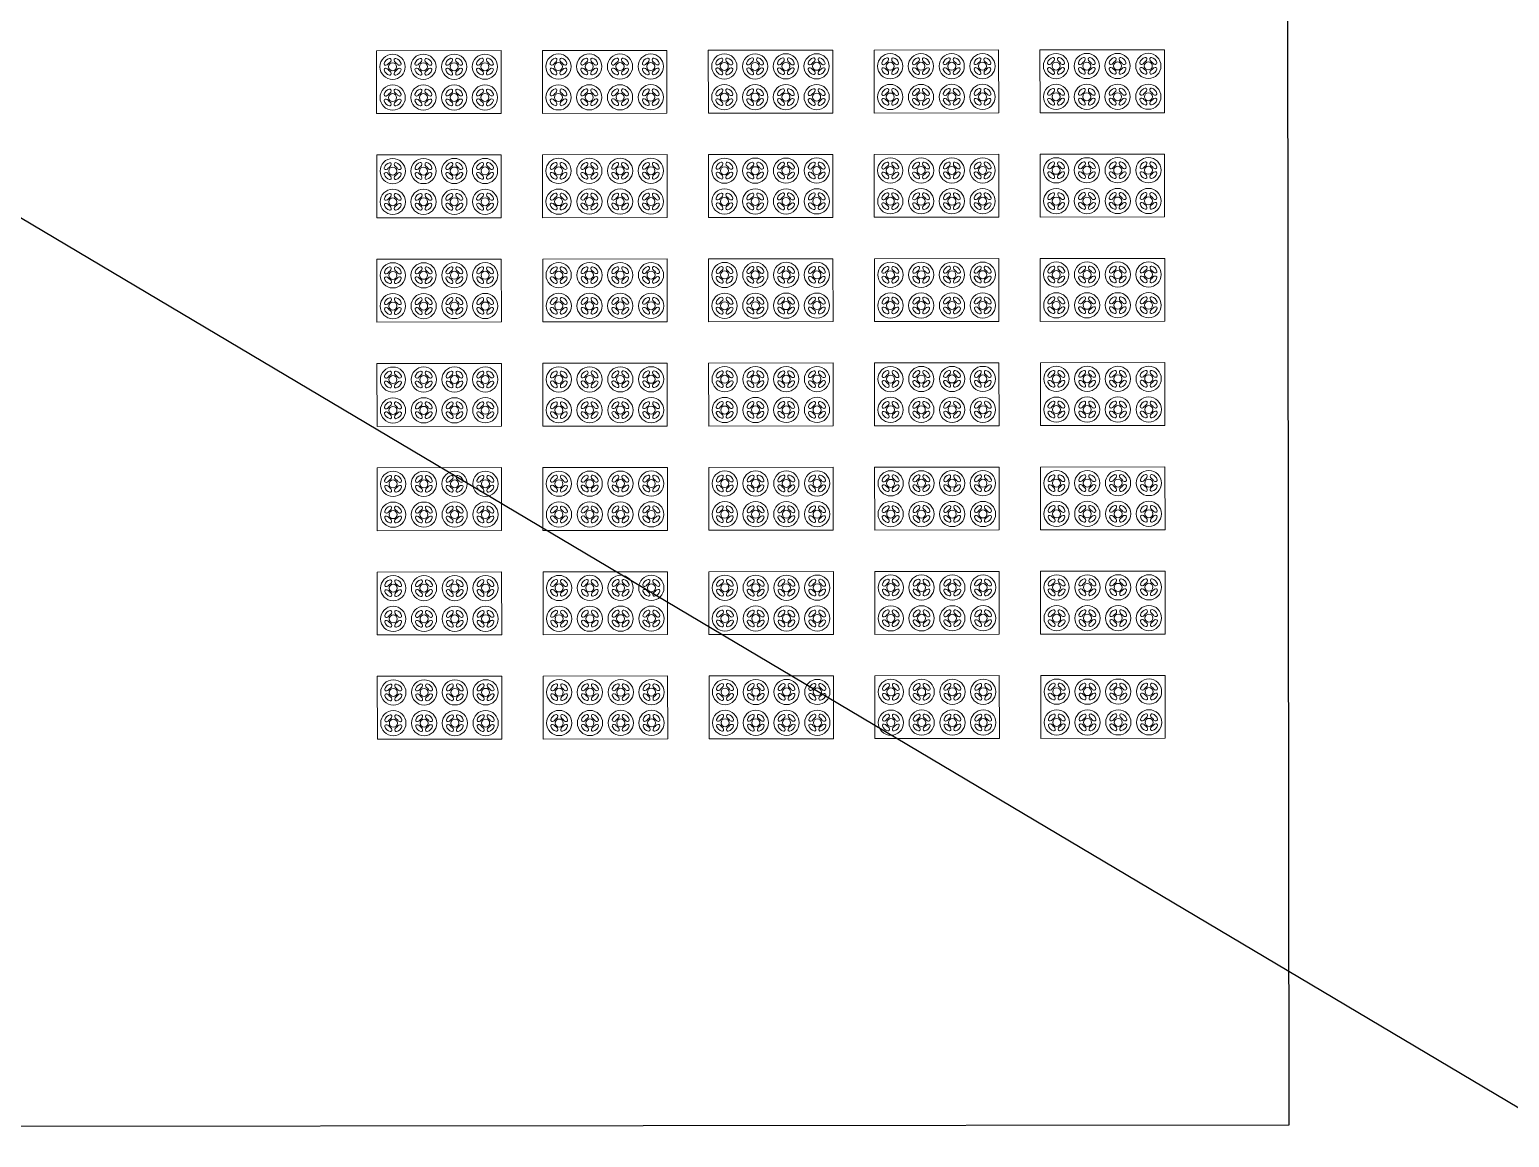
# Model space of a CAD drawing. Header units: feet. Extents: x -99009 to 3252343, y -11094690 to 9035152.
# Drawn here: x 2499745 to 2510470, y -1972741 to -1964709 of the extents above; entities that cross this region are included whole.
import ezdxf

# ---------------------------------------------------------------- set-up
doc = ezdxf.new("R2010")
doc.units = ezdxf.units.FT
doc.layers.add('1', color=1, linetype='Continuous')

# ---------------------------------------------------------------- blocks, each defined once
blk = doc.blocks.new('WNDOW BLANK')
at = {"color": 1, "lineweight": 0}
for points in [[(384147, 91296, 0.482194), (384157, 91283), (384159, 91283, 0.255713), (384176, 91293, -0.108419), (384188, 91304, 0.255713), (384197, 91321), (384197, 91323, 0.482194), (384185, 91333, 0.287007)], [(384231, 91333, 0.482194), (384219, 91323), (384219, 91321, 0.255713), (384228, 91304, -0.108419), (384240, 91293, 0.255713), (384256, 91283), (384259, 91283, 0.482194), (384269, 91296, 0.287007)], [(384185, 91212, 0.482194), (384197, 91221), (384197, 91224, 0.255713), (384188, 91241, -0.108419), (384176, 91252, 0.255713), (384159, 91261), (384157, 91261, 0.482194), (384147, 91249, 0.287007)], [(384269, 91249, 0.482194), (384259, 91261), (384256, 91261, 0.255713), (384240, 91252, -0.108419), (384228, 91241, 0.255713), (384219, 91224), (384219, 91221, 0.482194), (384231, 91212, 0.287007)]]:
    blk.add_lwpolyline(points, format="xyb", close=True, dxfattribs=at)
for radius in [91.5, 29]:
    blk.add_circle((384208, 91272), radius, dxfattribs=at)
blk = doc.blocks.new('bins')
at = {"lineweight": 0}
for p, q in [((343076, 9176), (343076, 9632)), ((343076, 9632), (343978, 9632)), ((343978, 9632), (343978, 9176)), ((343978, 9176), (343076, 9176))]:
    blk.add_line(p, q, dxfattribs=at)
for p in [(-41015, -81757), (-40792, -81757), (-40569, -81757), (-41015, -81980), (-40792, -81980), (-40569, -81980)]:
    blk.add_blockref('WNDOW BLANK', p)
for p in [(-40346, -81757), (-40346, -81980)]:
    blk.add_blockref('WNDOW BLANK', p, dxfattribs=at)

msp = doc.modelspace()

# ---------------------------------------------------------------- linework, layer by layer
at = {"transparency": 33554684}
for p, q in [((2508859.86904, -1963240.60796), (2508870.55352, -1972651.2019)), ((2508870.55352, -1972651.2019), (2459907.58508, -1972706.79284)), ((2508870.55352, -1972651.2019), (2489407.56607, -1972673.29953)), ((2508870.55352, -1972651.2019), (2489407.56607, -1972673.29953))]:
    msp.add_line(p, q, dxfattribs=at)
at = {"layer": '1'}
msp.add_line((2520410.24608, -1978394.49612), (2434444.49681, -1927308.91693), dxfattribs=at)
msp.add_arc((2520410.24778, -1978395.99612), 100000, 84.1346387202, 194.3871675539, dxfattribs=at)

# ---------------------------------------------------------------- block references
at = {"transparency": 33554684, "xscale": -1, "rotation": 0.06505171407317015}
for p in [(2846248.72448, -1974102.96211), (2847450.72371, -1974101.5974), (2848652.72294, -1974100.23269), (2849854.72216, -1974098.86798), (2851056.72139, -1974097.50327), (2846249.58282, -1974858.96162), (2847451.58205, -1974857.59691), (2848653.58127, -1974856.2322), (2849855.5805, -1974854.86749), (2851057.57973, -1974853.50278), (2846250.44116, -1975614.96114), (2847452.44038, -1975613.59643), (2848654.43961, -1975612.23171), (2849856.43884, -1975610.867), (2851058.43806, -1975609.50229), (2851059.2964, -1976365.50181), (2846251.29949, -1976370.96065), (2847453.29872, -1976369.59594), (2848655.29795, -1976368.23123), (2849857.29717, -1976366.86652), (2846252.15783, -1977126.96016), (2847454.15706, -1977125.59545), (2848656.15628, -1977124.23074), (2849858.15551, -1977122.86603), (2851060.15474, -1977121.50132), (2846253.01617, -1977882.95967), (2847455.01539, -1977881.59496), (2848657.01462, -1977880.23025), (2849859.01385, -1977878.86554), (2851061.01307, -1977877.50083), (2846253.8745, -1978638.95919), (2847455.87373, -1978637.59448), (2848657.87296, -1978636.22977), (2849859.87218, -1978634.86506), (2851061.87141, -1978633.50035)]:
    msp.add_blockref('bins', p, dxfattribs=at)

doc.saveas('drawing.dxf')
